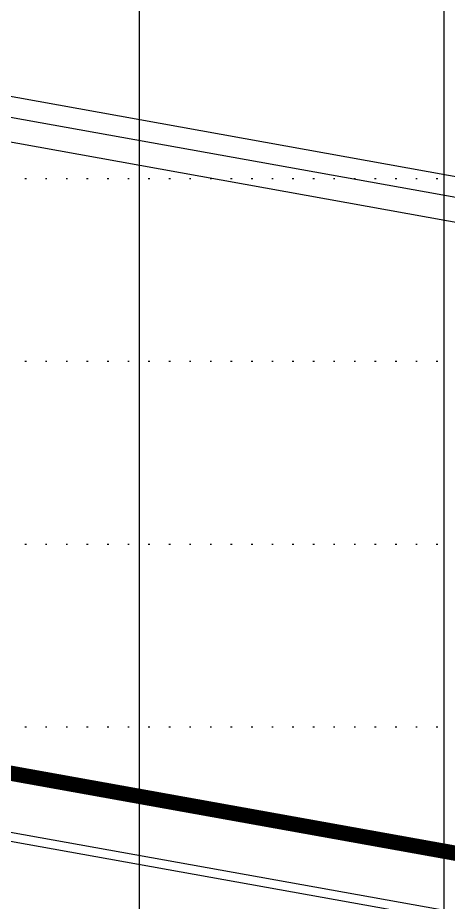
# Model space of a CAD drawing. Header units: millimetres. Extents: x -1499 to 6658, y -12483 to -6008.
# Drawn here: x 4948.2 to 4976.4, y -11104.6 to -11046.5 of the extents above; entities that cross this region are included whole.
import ezdxf

# ---------------------------------------------------------------- set-up
doc = ezdxf.new("R2010")
doc.units = ezdxf.units.MM
doc.linetypes.add('A-DOTLN01H', pattern=[0.125, 0, -0.125])
for name, color, linetype in [('CR-GRID', 56, 'A-DOTLN01H'), ('CS-CONC-MAJR', 4, 'Continuous'), ('CS-EXCV', 3, 'A-DIGLN01'), ('수직그리드', 1, 'Continuous'), ('종단계획선', 7, 'Continuous')]:
    doc.layers.add(name, color=color, linetype=linetype)
doc.linetypes.add('A-DIGLN01', pattern='A,0.9,-0.2,[19,kscals.shx,S=0.1,R=180,X=0,Y=0],0.9', length=2)

msp = doc.modelspace()

# ---------------------------------------------------------------- linework, layer by layer
at = {"layer": 'CR-GRID', "linetype": 'A-DOTLN01H', "ltscale": 10}
for p, q in [((696.157, -11057.058), (6636.157, -11057.058)), ((696.157, -11069.058), (6636.157, -11069.058)), ((696.157, -11081.058), (6636.157, -11081.058))]:
    msp.add_line(p, q, dxfattribs=at)
at = {"layer": 'CR-GRID', "color": 6, "linetype": 'A-DOTLN01H', "ltscale": 10}
msp.add_line((696.157, -11093.058), (6636.157, -11093.058), dxfattribs=at)
at = {"layer": 'CS-CONC-MAJR'}
for points in [[(4992.157, -11061.059), (3836.157, -10853.082)], [(4992.157, -11062.685), (3836.157, -10854.708)], [(3836.157, -10899.99), (4992.157, -11107.967)]]:
    msp.add_lwpolyline(points, dxfattribs=at)
at = {"layer": 'CS-EXCV', "ltscale": 5}
for points in [[(4992.157, -11059.685), (3836.157, -10851.708)], [(3836.157, -10900.59), (4992.157, -11108.567)]]:
    msp.add_lwpolyline(points, dxfattribs=at)
at = {"layer": '수직그리드'}
for p, q in [((4956.157, -10911.792), (4956.157, -11873.058)), ((4976.157, -10978.812), (4976.157, -11873.058))]:
    msp.add_line(p, q, dxfattribs=at)
at = {"layer": '종단계획선', "const_width": 1, "flags": 128}
msp.add_lwpolyline([(3561.157, -10846.644), (5131.157, -11129.105)], dxfattribs=at)

doc.saveas('drawing.dxf')
